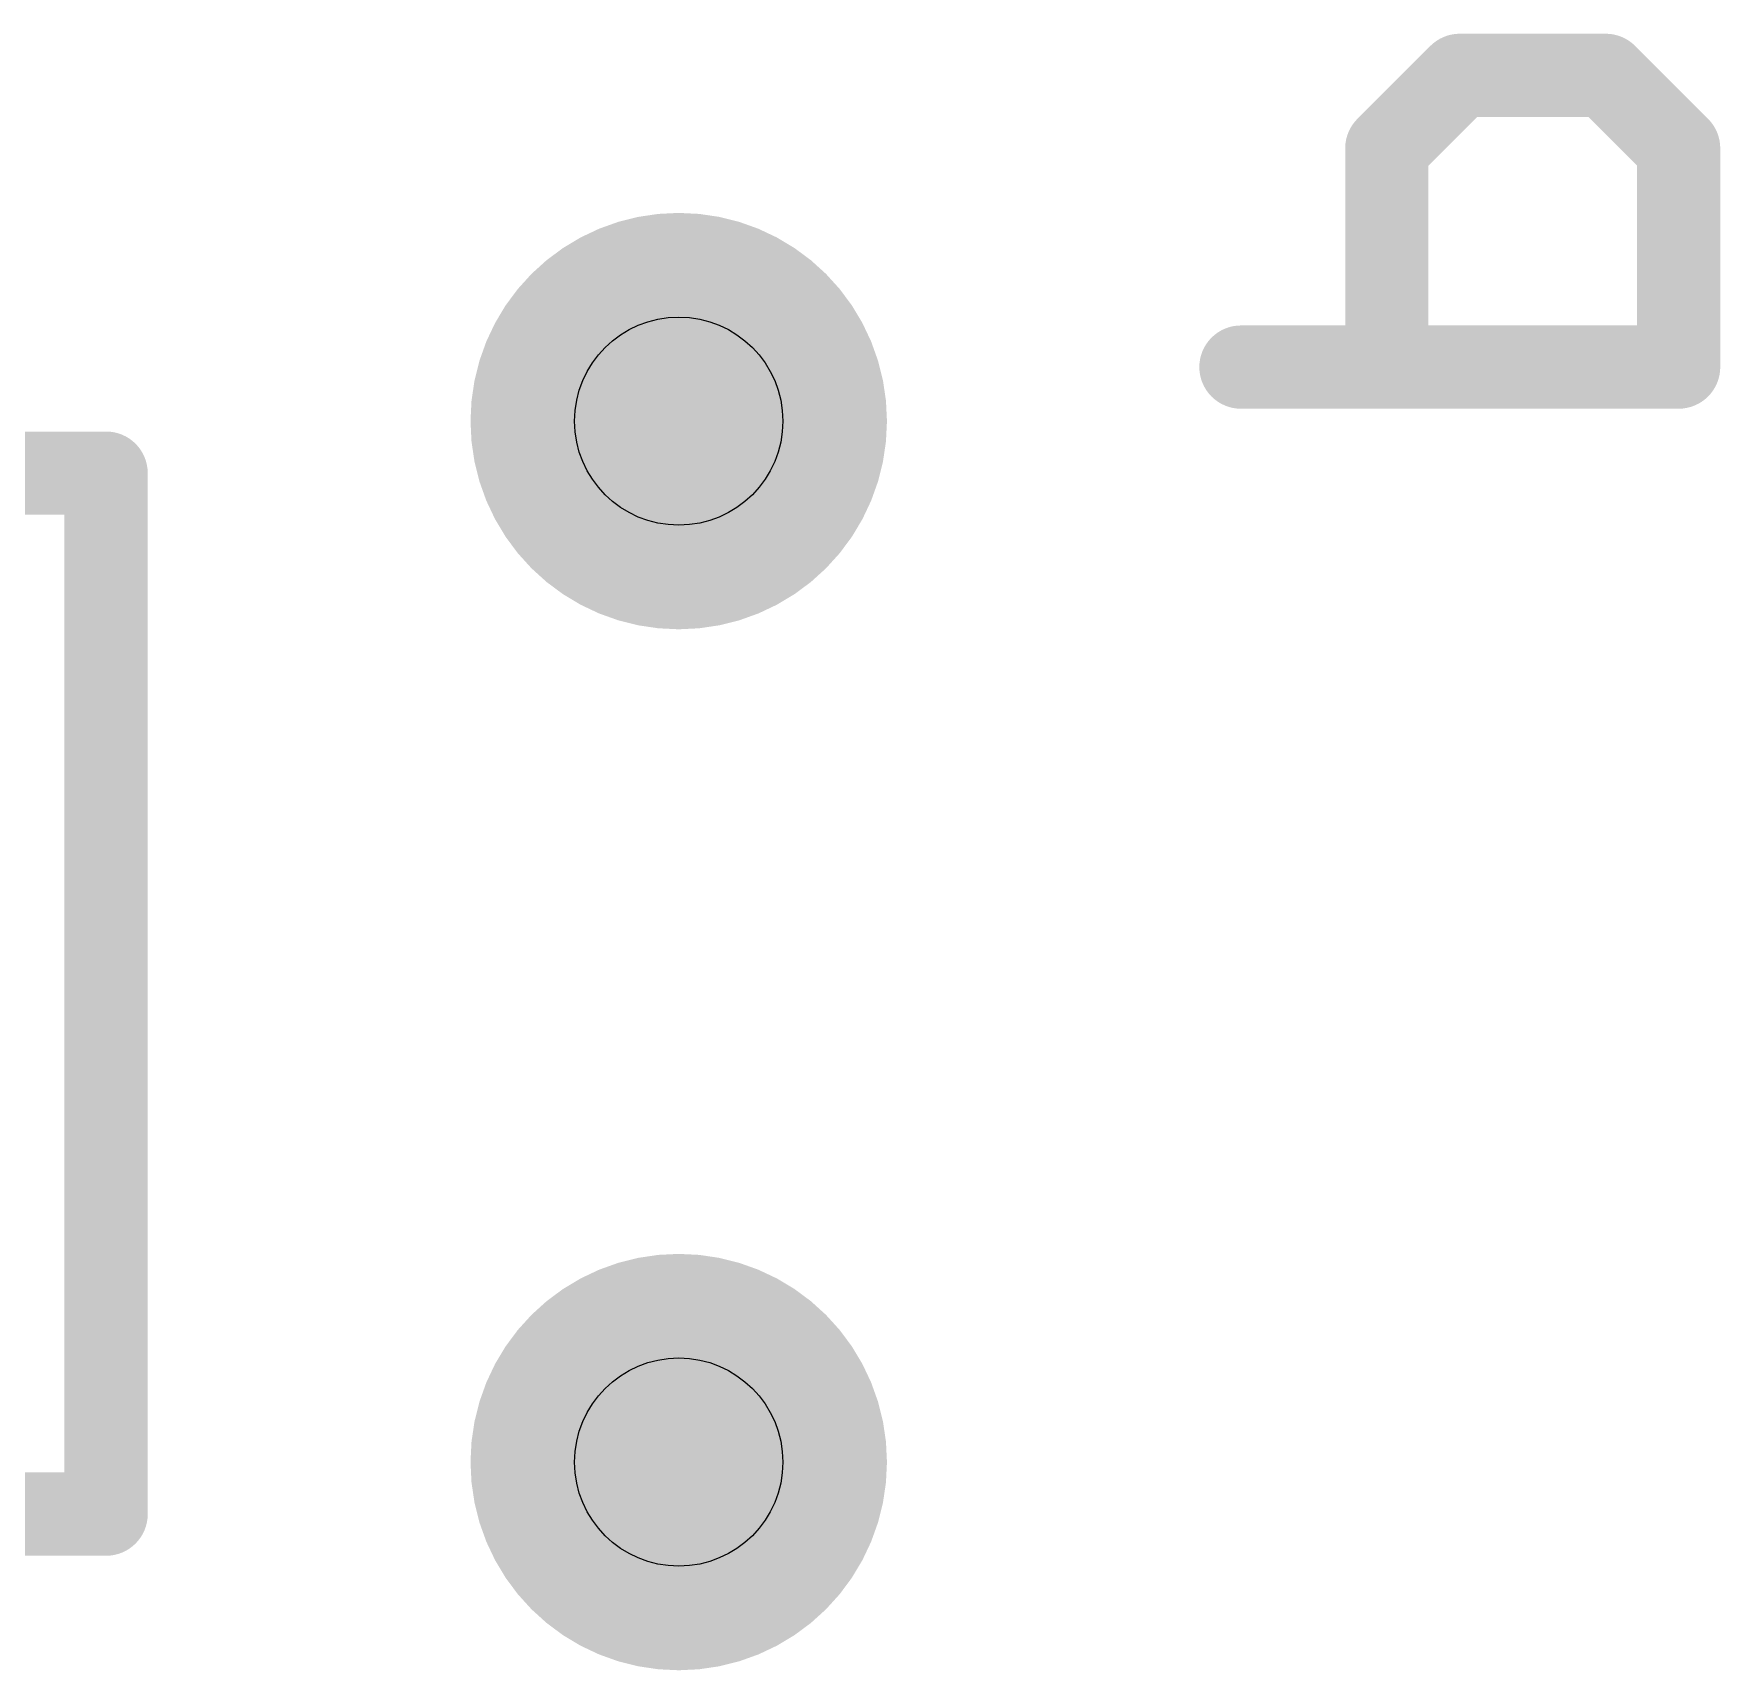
# Model space of a CAD drawing. Extents: x -28 to 79, y -23 to 28.
# Drawn here: x 2.871 to 6.986, y 12.827 to 16.82 of the extents above; entities that cross this region are included whole.
import ezdxf

# ---------------------------------------------------------------- set-up
doc = ezdxf.new("R2010")
doc.units = 0
for name, color, linetype in [('1', 12, 'CONTINUOUS'), ('16', 132, 'CONTINUOUS'), ('18', 110, 'CONTINUOUS'), ('22', 53, 'CONTINUOUS'), ('44', 253, 'CONTINUOUS')]:
    doc.layers.add(name, color=color, linetype=linetype)

# ---------------------------------------------------------------- blocks, each defined once
blk = doc.blocks.new('ROUNDV')
at = {"const_width": 0.5}
blk.add_lwpolyline([(0, -0.25, 1), (0, 0.25, 1), (0, -0.25)], format="xyb", dxfattribs=at)

msp = doc.modelspace()

# ---------------------------------------------------------------- linework, layer by layer
at = {"layer": '1', "const_width": 0.2032}
for points in [[(2.032, 15.748), (3.048, 15.748)], [(3.048, 15.748), (3.048, 13.208)], [(3.048, 13.208), (2.032, 13.208)]]:
    msp.add_lwpolyline(points, dxfattribs=at)
at = {"layer": '1', "const_width": 0.1016}
for points in [[(3.0988, 15.748, 1), (2.9972, 15.748)], [(3.048, 15.6972, 1), (3.048, 15.7988)], [(3.048, 13.1572, 1), (3.048, 13.2588)], [(2.9972, 13.208, 1), (3.0988, 13.208)]]:
    msp.add_lwpolyline(points, format="xyb", dxfattribs=at)
at = {"layer": '16', "const_width": 0.2032}
for points in [[(2.032, 15.748), (3.048, 15.748)], [(3.048, 15.748), (3.048, 13.208)], [(3.048, 13.208), (2.032, 13.208)]]:
    msp.add_lwpolyline(points, dxfattribs=at)
at = {"layer": '16', "const_width": 0.1016}
for points in [[(3.0988, 15.748, 1), (2.9972, 15.748)], [(3.048, 15.6972, 1), (3.048, 15.7988)], [(3.048, 13.1572, 1), (3.048, 13.2588)], [(2.9972, 13.208, 1), (3.0988, 13.208)]]:
    msp.add_lwpolyline(points, format="xyb", dxfattribs=at)
at = {"layer": '22', "const_width": 0.2032}
for points in [[(6.3505, 16.7186), (6.1725, 16.5407)], [(6.7064, 16.7186), (6.3505, 16.7186)], [(6.8843, 16.5407), (6.7064, 16.7186)], [(6.1725, 16.5407), (6.1725, 16.0068)], [(6.8843, 16.0068), (6.8843, 16.5407)], [(5.8166, 16.0068), (6.8843, 16.0068)]]:
    msp.add_lwpolyline(points, dxfattribs=at)
at = {"layer": '22', "const_width": 0.1016}
for points in [[(6.3505, 16.7694, 1), (6.3505, 16.6678)], [(6.3864, 16.6827, 1), (6.3145, 16.7545)], [(6.7423, 16.7545, 1), (6.6704, 16.6827)], [(6.7064, 16.6678, 1), (6.7064, 16.7694)], [(6.2233, 16.5407, 1), (6.1217, 16.5407)], [(6.1366, 16.5766, 1), (6.2084, 16.5047)], [(6.9351, 16.5407, 1), (6.8335, 16.5407)], [(6.8484, 16.5047, 1), (6.9202, 16.5766)], [(5.8166, 16.0576, 1), (5.8166, 15.956)], [(6.8843, 15.956, 1), (6.8843, 16.0576)], [(6.1217, 16.0068, 1), (6.2233, 16.0068)], [(6.8335, 16.0068, 1), (6.9351, 16.0068)]]:
    msp.add_lwpolyline(points, format="xyb", dxfattribs=at)
at = {"layer": '44'}
for centre in [(4.445, 15.875), (4.445, 13.335)]:
    msp.add_circle(centre, 0.254, dxfattribs=at)

# ---------------------------------------------------------------- block references
at = {"layer": '18', "xscale": 1.016, "yscale": 1.016}
for p in [(4.445, 15.875), (4.445, 15.875), (4.445, 13.335), (4.445, 13.335)]:
    msp.add_blockref('ROUNDV', p, dxfattribs=at)

doc.saveas('drawing.dxf')
